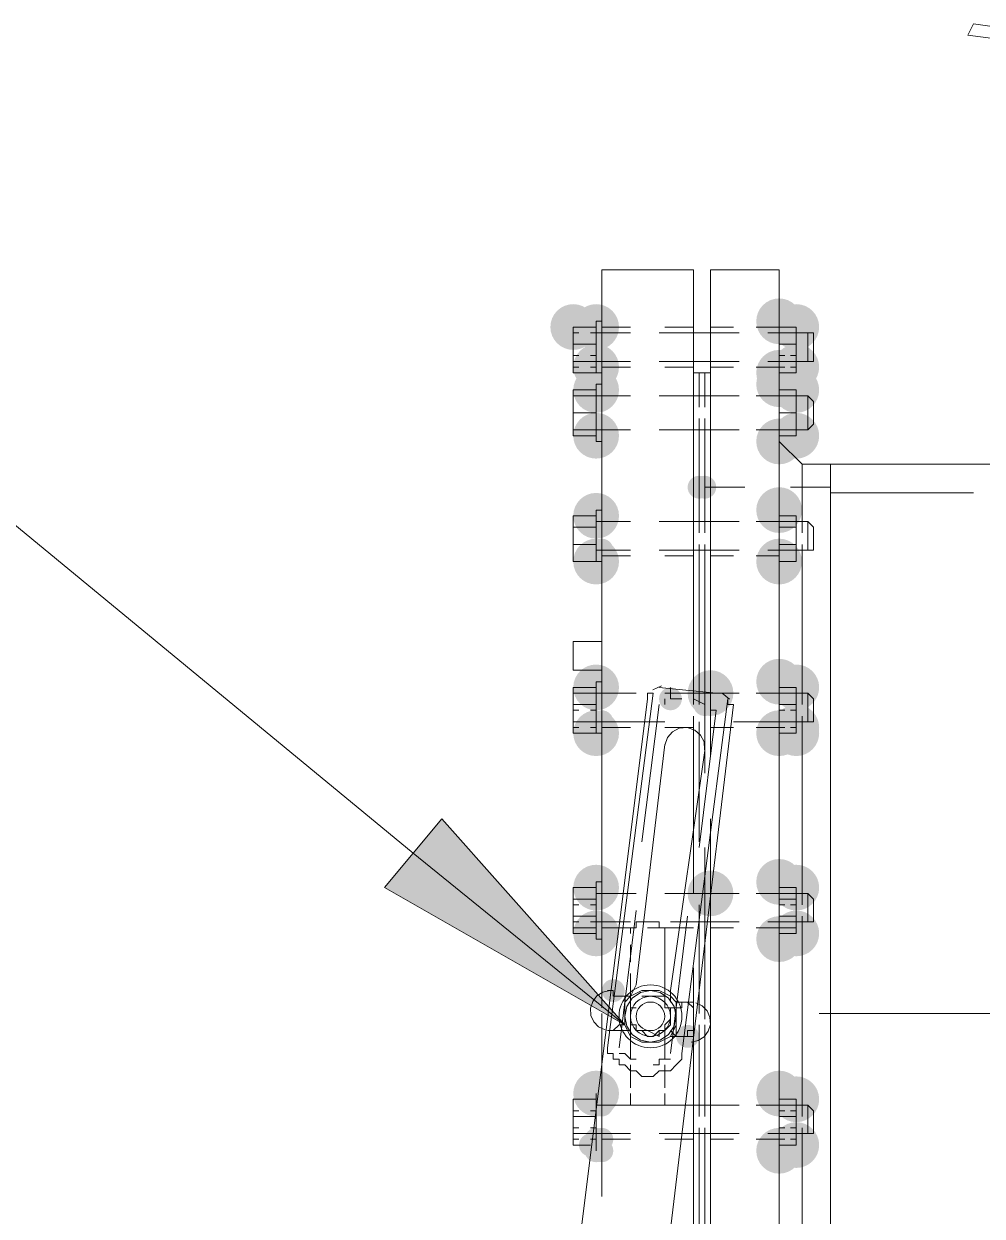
# Model space of a CAD drawing. Header units: millimetres. Extents: x 0 to 62767, y -13570 to 23963.
# Drawn here: x 30246 to 30778, y 1015 to 1677 of the extents above; entities that cross this region are included whole.
import ezdxf

# ---------------------------------------------------------------- set-up
doc = ezdxf.new("R2010")
doc.units = ezdxf.units.MM

msp = doc.modelspace()

# ---------------------------------------------------------------- hatches: boundary and pattern name
h = msp.add_hatch(color=7)
edge = h.paths.add_edge_path()
edge.add_arc((30665.603, 1511.795), 12.705, 0, 360)
h = msp.add_hatch(color=7)
edge = h.paths.add_edge_path()
edge.add_arc((30551.257, 1508.619), 12.705, 0, 360)
h = msp.add_hatch(color=7)
edge = h.paths.add_edge_path()
edge.add_arc((30563.962, 1508.619), 12.705, 0, 360)
h = msp.add_hatch(color=7)
edge = h.paths.add_edge_path()
edge.add_arc((30675.132, 1508.619), 12.705, 0, 360)
h = msp.add_hatch(color=7)
edge = h.paths.add_edge_path()
edge.add_arc((30675.132, 1508.619), 12.705, 0, 360)
h = msp.add_hatch(color=7)
edge = h.paths.add_edge_path()
edge.add_arc((30563.962, 1505.443), 6.353, 0, 360)
h = msp.add_hatch(color=7)
edge = h.paths.add_edge_path()
edge.add_arc((30567.139, 1505.443), 6.353, 0, 360)
h = msp.add_hatch(color=7)
edge = h.paths.add_edge_path()
edge.add_arc((30563.962, 1486.385), 12.705, 0, 360)
h = msp.add_hatch(color=7)
edge = h.paths.add_edge_path()
edge.add_arc((30675.132, 1486.385), 12.705, 0, 360)
h = msp.add_hatch(color=7)
edge = h.paths.add_edge_path()
edge.add_arc((30675.132, 1486.385), 12.705, 0, 360)
h = msp.add_hatch(color=7)
edge = h.paths.add_edge_path()
edge.add_arc((30563.962, 1489.561), 6.353, 0, 360)
h = msp.add_hatch(color=7)
edge = h.paths.add_edge_path()
edge.add_arc((30567.139, 1489.561), 6.353, 0, 360)
h = msp.add_hatch(color=7)
edge = h.paths.add_edge_path()
edge.add_arc((30665.603, 1483.209), 12.705, 0, 360)
h = msp.add_hatch(color=7)
edge = h.paths.add_edge_path()
edge.add_arc((30563.962, 1473.68), 12.705, 0, 360)
h = msp.add_hatch(color=7)
edge = h.paths.add_edge_path()
edge.add_arc((30563.962, 1473.68), 12.705, 0, 360)
h = msp.add_hatch(color=7)
edge = h.paths.add_edge_path()
edge.add_arc((30665.603, 1476.856), 12.705, 0, 360)
h = msp.add_hatch(color=7)
edge = h.paths.add_edge_path()
edge.add_arc((30675.132, 1473.68), 12.705, 0, 360)
h = msp.add_hatch(color=7)
edge = h.paths.add_edge_path()
edge.add_arc((30563.962, 1470.504), 6.353, 0, 360)
h = msp.add_hatch(color=7)
edge = h.paths.add_edge_path()
edge.add_arc((30567.139, 1470.504), 6.353, 0, 360)
h = msp.add_hatch(color=7)
edge = h.paths.add_edge_path()
edge.add_arc((30563.962, 1448.27), 12.705, 0, 360)
h = msp.add_hatch(color=7)
edge = h.paths.add_edge_path()
edge.add_arc((30563.962, 1451.446), 6.353, 0, 360)
h = msp.add_hatch(color=7)
edge = h.paths.add_edge_path()
edge.add_arc((30567.139, 1451.446), 6.353, 0, 360)
h = msp.add_hatch(color=7)
edge = h.paths.add_edge_path()
edge.add_arc((30665.603, 1445.094), 12.705, 0, 360)
h = msp.add_hatch(color=7)
edge = h.paths.add_edge_path()
edge.add_arc((30675.132, 1448.27), 12.705, 0, 360)
h = msp.add_hatch(color=7)
edge = h.paths.add_edge_path()
edge.add_arc((30675.132, 1448.27), 12.705, 0, 360)
h = msp.add_hatch(color=7)
edge = h.paths.add_edge_path()
edge.add_arc((30621.135, 1419.683), 6.353, 0, 360)
h = msp.add_hatch(color=7)
edge = h.paths.add_edge_path()
edge.add_arc((30624.312, 1419.683), 6.353, 0, 360)
h = msp.add_hatch(color=7)
edge = h.paths.add_edge_path()
edge.add_arc((30665.603, 1406.978), 12.705, 0, 360)
h = msp.add_hatch(color=7)
edge = h.paths.add_edge_path()
edge.add_arc((30563.962, 1403.802), 12.705, 0, 360)
h = msp.add_hatch(color=7)
edge = h.paths.add_edge_path()
edge.add_arc((30563.962, 1400.626), 6.353, 0, 360)
h = msp.add_hatch(color=7)
edge = h.paths.add_edge_path()
edge.add_arc((30567.139, 1400.626), 6.353, 0, 360)
h = msp.add_hatch(color=7)
edge = h.paths.add_edge_path()
edge.add_arc((30563.962, 1378.392), 12.705, 0, 360)
h = msp.add_hatch(color=7)
edge = h.paths.add_edge_path()
edge.add_arc((30563.962, 1384.744), 6.353, 0, 360)
h = msp.add_hatch(color=7)
edge = h.paths.add_edge_path()
edge.add_arc((30567.139, 1384.744), 6.353, 0, 360)
h = msp.add_hatch(color=7)
edge = h.paths.add_edge_path()
edge.add_arc((30665.603, 1378.392), 12.705, 0, 360)
h = msp.add_hatch(color=7)
edge = h.paths.add_edge_path()
edge.add_arc((30665.603, 1311.69), 12.705, 0, 360)
h = msp.add_hatch(color=7)
edge = h.paths.add_edge_path()
edge.add_arc((30563.962, 1308.514), 12.705, 0, 360)
h = msp.add_hatch(color=7)
edge = h.paths.add_edge_path()
edge.add_arc((30627.487, 1305.337), 12.705, 0, 360)
h = msp.add_hatch(color=7)
edge = h.paths.add_edge_path()
edge.add_arc((30675.132, 1308.514), 12.705, 0, 360)
h = msp.add_hatch(color=7)
edge = h.paths.add_edge_path()
edge.add_arc((30675.132, 1308.514), 12.705, 0, 360)
h = msp.add_hatch(color=7)
edge = h.paths.add_edge_path()
edge.add_arc((30563.962, 1305.337), 6.353, 0, 360)
h = msp.add_hatch(color=7)
edge = h.paths.add_edge_path()
edge.add_arc((30567.139, 1305.337), 6.353, 0, 360)
h = msp.add_hatch(color=7)
edge = h.paths.add_edge_path()
edge.add_arc((30605.253, 1302.161), 6.353, 0, 360)
h = msp.add_hatch(color=7)
edge = h.paths.add_edge_path()
edge.add_arc((30624.312, 1298.985), 6.353, 0, 360)
h = msp.add_hatch(color=7)
edge = h.paths.add_edge_path()
edge.add_arc((30675.132, 1286.28), 12.705, 0, 360)
h = msp.add_hatch(color=7)
edge = h.paths.add_edge_path()
edge.add_arc((30563.962, 1283.103), 12.705, 0, 360)
h = msp.add_hatch(color=7)
edge = h.paths.add_edge_path()
edge.add_arc((30563.962, 1289.456), 6.353, 0, 360)
h = msp.add_hatch(color=7)
edge = h.paths.add_edge_path()
edge.add_arc((30563.962, 1286.28), 6.353, 0, 360)
h = msp.add_hatch(color=7)
edge = h.paths.add_edge_path()
edge.add_arc((30567.139, 1289.456), 6.353, 0, 360)
h = msp.add_hatch(color=7)
edge = h.paths.add_edge_path()
edge.add_arc((30665.603, 1283.103), 12.705, 0, 360)
h = msp.add_hatch(color=7)
edge = h.paths.add_edge_path()
edge.add_arc((30675.132, 1283.103), 12.705, 0, 360)
h = msp.add_hatch(color=7)
edge = h.paths.add_edge_path()
edge.add_arc((30563.962, 1283.103), 6.353, 0, 360)
h = msp.add_hatch(color=7)
edge = h.paths.add_edge_path()
edge.add_arc((30675.132, 1283.103), 6.353, 0, 360)
h = msp.add_hatch(color=7)
h.dxf.hatch_style = 2
h.paths.add_polyline_path([(30446.439, 1197.343), (30579.844, 1121.113), (30478.202, 1235.459)])
h = msp.add_hatch(color=7)
edge = h.paths.add_edge_path()
edge.add_arc((30665.603, 1200.52), 12.705, 0, 360)
h = msp.add_hatch(color=7)
edge = h.paths.add_edge_path()
edge.add_arc((30563.962, 1197.343), 12.705, 0, 360)
h = msp.add_hatch(color=7)
edge = h.paths.add_edge_path()
edge.add_arc((30627.487, 1194.167), 12.705, 0, 360)
h = msp.add_hatch(color=7)
edge = h.paths.add_edge_path()
edge.add_arc((30675.132, 1197.343), 12.705, 0, 360)
h = msp.add_hatch(color=7)
edge = h.paths.add_edge_path()
edge.add_arc((30563.962, 1194.167), 6.353, 0, 360)
h = msp.add_hatch(color=7)
edge = h.paths.add_edge_path()
edge.add_arc((30567.139, 1194.167), 6.353, 0, 360)
h = msp.add_hatch(color=7)
edge = h.paths.add_edge_path()
edge.add_arc((30563.962, 1171.933), 12.705, 0, 360)
h = msp.add_hatch(color=7)
edge = h.paths.add_edge_path()
edge.add_arc((30563.962, 1175.11), 6.353, 0, 360)
h = msp.add_hatch(color=7)
edge = h.paths.add_edge_path()
edge.add_arc((30567.139, 1175.11), 6.353, 0, 360)
h = msp.add_hatch(color=7)
edge = h.paths.add_edge_path()
edge.add_arc((30665.603, 1168.757), 12.705, 0, 360)
h = msp.add_hatch(color=7)
edge = h.paths.add_edge_path()
edge.add_arc((30675.132, 1171.933), 12.705, 0, 360)
h = msp.add_hatch(color=7)
edge = h.paths.add_edge_path()
edge.add_arc((30675.132, 1171.933), 12.705, 0, 360)
h = msp.add_hatch(color=7)
edge = h.paths.add_edge_path()
edge.add_arc((30573.491, 1140.171), 6.353, 0, 360)
h = msp.add_hatch(color=7)
edge = h.paths.add_edge_path()
edge.add_arc((30614.782, 1114.76), 6.353, 0, 360)
h = msp.add_hatch(color=7)
edge = h.paths.add_edge_path()
edge.add_arc((30563.962, 1082.998), 12.705, 0, 360)
h = msp.add_hatch(color=7)
edge = h.paths.add_edge_path()
edge.add_arc((30563.962, 1082.998), 12.705, 0, 360)
h = msp.add_hatch(color=7)
edge = h.paths.add_edge_path()
edge.add_arc((30665.603, 1082.998), 12.705, 0, 360)
h = msp.add_hatch(color=7)
edge = h.paths.add_edge_path()
edge.add_arc((30675.132, 1079.821), 12.705, 0, 360)
h = msp.add_hatch(color=7)
edge = h.paths.add_edge_path()
edge.add_arc((30675.132, 1079.821), 12.705, 0, 360)
h = msp.add_hatch(color=7)
edge = h.paths.add_edge_path()
edge.add_arc((30563.962, 1082.998), 6.353, 0, 360)
h = msp.add_hatch(color=7)
edge = h.paths.add_edge_path()
edge.add_arc((30567.139, 1082.998), 6.353, 0, 360)
h = msp.add_hatch(color=7)
edge = h.paths.add_edge_path()
edge.add_arc((30563.962, 1076.645), 6.353, 0, 360)
h = msp.add_hatch(color=7)
edge = h.paths.add_edge_path()
edge.add_arc((30567.139, 1076.645), 6.353, 0, 360)
h = msp.add_hatch(color=7)
edge = h.paths.add_edge_path()
edge.add_arc((30675.132, 1054.411), 12.705, 0, 360)
h = msp.add_hatch(color=7)
edge = h.paths.add_edge_path()
edge.add_arc((30560.787, 1054.411), 6.353, 0, 360)
h = msp.add_hatch(color=7)
edge = h.paths.add_edge_path()
edge.add_arc((30563.962, 1057.587), 6.353, 0, 360)
h = msp.add_hatch(color=7)
edge = h.paths.add_edge_path()
edge.add_arc((30563.962, 1054.411), 6.353, 0, 360)
h = msp.add_hatch(color=7)
edge = h.paths.add_edge_path()
edge.add_arc((30567.139, 1057.587), 6.353, 0, 360)
h = msp.add_hatch(color=7)
edge = h.paths.add_edge_path()
edge.add_arc((30665.603, 1051.235), 12.705, 0, 360)
h = msp.add_hatch(color=7)
edge = h.paths.add_edge_path()
edge.add_arc((30563.962, 1051.235), 6.353, 0, 360)
h = msp.add_hatch(color=7)
edge = h.paths.add_edge_path()
edge.add_arc((30567.139, 1051.235), 6.353, 0, 360)

# ---------------------------------------------------------------- linework, layer by layer
at = {"color": 7, "lineweight": 0}
for points in [[(30770.419, 1670.61), (30795.83, 1667.433), (30919.706, 1645.199), (30919.706, 1651.552), (30795.83, 1673.786), (30773.596, 1676.962)], [(30770.419, 1670.61), (30773.596, 1676.962)], [(30567.139, 1136.995), (30567.139, 1540.382)], [(30567.139, 1540.382), (30617.96, 1540.382)], [(30617.96, 1305.337), (30617.96, 1540.382)], [(30627.487, 1305.337), (30627.487, 1540.382)], [(30627.487, 1540.382), (30665.603, 1540.382)], [(30665.603, 714.549), (30665.603, 1540.382)], [(30563.962, 1483.209), (30563.962, 1511.795)], [(30563.962, 1511.795), (30567.139, 1511.795)], [(30665.603, 1483.209), (30665.603, 1511.795)], [(30563.962, 1483.209), (30551.257, 1483.209), (30551.257, 1489.561), (30551.257, 1499.09), (30551.257, 1508.619), (30563.962, 1508.619), (30551.257, 1508.619)], [(30554.432, 1505.443), (30551.257, 1505.443)], [(30563.962, 1505.443), (30560.787, 1505.443)], [(30563.962, 1508.619), (30563.962, 1505.443), (30563.962, 1502.266), (30563.962, 1499.09)], [(30563.962, 1505.443), (30563.962, 1508.619)], [(30563.962, 1505.443), (30583.019, 1505.443)], [(30563.962, 1505.443), (30563.962, 1502.266), (30563.962, 1499.09), (30563.962, 1495.914), (30563.962, 1492.738), (30563.962, 1489.561), (30563.962, 1486.385)], [(30567.139, 1508.619), (30583.019, 1508.619)], [(30598.9, 1505.443), (30617.96, 1505.443)], [(30602.078, 1508.619), (30617.96, 1508.619)], [(30617.96, 1505.443), (30627.487, 1505.443)], [(30627.487, 1508.619), (30640.194, 1508.619)], [(30627.487, 1505.443), (30643.369, 1505.443)], [(30652.898, 1508.619), (30665.603, 1508.619)], [(30659.251, 1505.443), (30675.132, 1505.443)], [(30665.603, 1508.619), (30675.132, 1508.619)], [(30665.603, 1508.619), (30675.132, 1508.619)], [(30665.603, 1505.443), (30668.78, 1505.443)], [(30665.603, 1505.443), (30668.78, 1505.443)], [(30671.955, 1505.443), (30675.132, 1505.443)], [(30671.955, 1505.443), (30675.132, 1505.443)], [(30675.132, 1508.619), (30675.132, 1505.443)], [(30675.132, 1508.619), (30675.132, 1505.443)], [(30675.132, 1505.443), (30675.132, 1508.619)], [(30675.132, 1505.443), (30675.132, 1502.266), (30675.132, 1499.09)], [(30675.132, 1505.443), (30681.485, 1505.443)], [(30675.132, 1505.443), (30675.132, 1502.266), (30675.132, 1499.09), (30675.132, 1495.914)], [(30675.132, 1495.914), (30675.132, 1505.443)], [(30681.485, 1489.561), (30681.485, 1505.443)], [(30681.485, 1489.561), (30684.66, 1489.561), (30684.66, 1505.443), (30681.485, 1505.443)], [(30563.962, 1499.09), (30551.257, 1499.09)], [(30665.603, 1499.09), (30675.132, 1499.09)], [(30554.432, 1492.738), (30551.257, 1492.738)], [(30563.962, 1492.738), (30560.787, 1492.738)], [(30563.962, 1489.561), (30563.962, 1492.738), (30563.962, 1495.914)], [(30665.603, 1492.738), (30668.78, 1492.738)], [(30671.955, 1492.738), (30675.132, 1492.738)], [(30675.132, 1495.914), (30675.132, 1492.738), (30675.132, 1489.561)], [(30675.132, 1495.914), (30675.132, 1492.738), (30675.132, 1489.561), (30675.132, 1486.385)], [(30675.132, 1486.385), (30675.132, 1495.914)], [(30563.962, 1489.561), (30551.257, 1489.561)], [(30554.432, 1486.385), (30551.257, 1486.385)], [(30563.962, 1486.385), (30560.787, 1486.385)], [(30563.962, 1489.561), (30583.019, 1489.561)], [(30563.962, 1483.209), (30567.139, 1483.209)], [(30567.139, 1486.385), (30583.019, 1486.385)], [(30598.9, 1489.561), (30617.96, 1489.561)], [(30602.078, 1486.385), (30617.96, 1486.385)], [(30617.96, 1489.561), (30627.487, 1489.561)], [(30617.96, 1483.209), (30621.135, 1483.209)], [(30621.135, 1470.504), (30621.135, 1483.209)], [(30621.135, 1483.209), (30624.312, 1483.209)], [(30621.135, 1470.504), (30621.135, 1483.209)], [(30624.312, 1470.504), (30624.312, 1483.209)], [(30624.312, 1483.209), (30627.487, 1483.209)], [(30624.312, 1470.504), (30624.312, 1483.209)], [(30627.487, 1489.561), (30643.369, 1489.561)], [(30627.487, 1486.385), (30640.194, 1486.385)], [(30652.898, 1486.385), (30665.603, 1486.385)], [(30659.251, 1489.561), (30675.132, 1489.561)], [(30665.603, 1489.561), (30668.78, 1489.561)], [(30665.603, 1489.561), (30675.132, 1489.561)], [(30665.603, 1486.385), (30668.78, 1486.385)], [(30665.603, 1483.209), (30675.132, 1483.209)], [(30671.955, 1489.561), (30675.132, 1489.561)], [(30671.955, 1486.385), (30675.132, 1486.385)], [(30675.132, 1489.561), (30681.485, 1489.561)], [(30563.962, 1445.094), (30563.962, 1476.856)], [(30563.962, 1476.856), (30567.139, 1476.856)], [(30665.603, 1445.094), (30665.603, 1476.856)], [(30563.962, 1473.68), (30551.257, 1473.68)], [(30551.257, 1470.504), (30551.257, 1473.68)], [(30554.432, 1470.504), (30551.257, 1470.504)], [(30563.962, 1470.504), (30551.257, 1470.504)], [(30551.257, 1448.27), (30551.257, 1451.446), (30551.257, 1460.975), (30551.257, 1470.504)], [(30563.962, 1470.504), (30560.787, 1470.504)], [(30563.962, 1473.68), (30563.962, 1470.504)], [(30563.962, 1470.504), (30563.962, 1473.68)], [(30563.962, 1470.504), (30583.019, 1470.504)], [(30563.962, 1470.504), (30563.962, 1467.328), (30563.962, 1464.151)], [(30567.139, 1470.504), (30583.019, 1470.504)], [(30598.9, 1470.504), (30617.96, 1470.504)], [(30602.078, 1470.504), (30617.96, 1470.504)], [(30617.96, 1470.504), (30627.487, 1470.504)], [(30621.135, 1464.151), (30621.135, 1470.504)], [(30621.135, 1464.151), (30621.135, 1470.504)], [(30624.312, 1464.151), (30624.312, 1470.504)], [(30624.312, 1464.151), (30624.312, 1470.504)], [(30627.487, 1470.504), (30640.194, 1470.504)], [(30627.487, 1470.504), (30643.369, 1470.504)], [(30652.898, 1470.504), (30665.603, 1470.504)], [(30659.251, 1470.504), (30675.132, 1470.504)], [(30665.603, 1473.68), (30675.132, 1473.68)], [(30665.603, 1470.504), (30668.78, 1470.504)], [(30665.603, 1470.504), (30668.78, 1470.504)], [(30665.603, 1470.504), (30675.132, 1470.504)], [(30671.955, 1470.504), (30675.132, 1470.504)], [(30671.955, 1470.504), (30675.132, 1470.504)], [(30675.132, 1473.68), (30675.132, 1470.504)], [(30675.132, 1473.68), (30675.132, 1470.504)], [(30675.132, 1470.504), (30675.132, 1473.68)], [(30675.132, 1470.504), (30681.485, 1470.504)], [(30675.132, 1470.504), (30675.132, 1467.328), (30675.132, 1464.151)], [(30675.132, 1464.151), (30675.132, 1470.504)], [(30681.485, 1451.446), (30681.485, 1470.504)], [(30684.66, 1467.328), (30681.485, 1470.504)], [(30563.962, 1467.328), (30563.962, 1464.151), (30563.962, 1460.975)], [(30563.962, 1448.27), (30563.962, 1451.446), (30563.962, 1454.623), (30563.962, 1457.799), (30563.962, 1460.975), (30563.962, 1464.151)], [(30675.132, 1467.328), (30675.132, 1464.151), (30675.132, 1460.975)], [(30675.132, 1464.151), (30675.132, 1460.975), (30675.132, 1457.799), (30675.132, 1454.623)], [(30675.132, 1454.623), (30675.132, 1464.151)], [(30684.66, 1454.623), (30684.66, 1467.328)], [(30554.432, 1460.975), (30551.257, 1460.975)], [(30563.962, 1460.975), (30551.257, 1460.975)], [(30563.962, 1460.975), (30560.787, 1460.975)], [(30563.962, 1457.799), (30563.962, 1454.623), (30563.962, 1451.446)], [(30621.135, 1451.446), (30621.135, 1457.799)], [(30621.135, 1451.446), (30621.135, 1457.799)], [(30624.312, 1451.446), (30624.312, 1457.799)], [(30624.312, 1451.446), (30624.312, 1457.799)], [(30665.603, 1460.975), (30668.78, 1460.975)], [(30665.603, 1460.975), (30675.132, 1460.975)], [(30671.955, 1460.975), (30675.132, 1460.975)], [(30675.132, 1457.799), (30675.132, 1454.623), (30675.132, 1451.446), (30675.132, 1448.27)], [(30554.432, 1451.446), (30551.257, 1451.446)], [(30563.962, 1451.446), (30551.257, 1451.446)], [(30563.962, 1451.446), (30560.787, 1451.446)], [(30563.962, 1451.446), (30583.019, 1451.446)], [(30563.962, 1451.446), (30563.962, 1448.27)], [(30567.139, 1451.446), (30583.019, 1451.446)], [(30598.9, 1451.446), (30617.96, 1451.446)], [(30602.078, 1451.446), (30617.96, 1451.446)], [(30617.96, 1451.446), (30627.487, 1451.446)], [(30621.135, 1400.626), (30621.135, 1451.446)], [(30621.135, 1400.626), (30621.135, 1451.446)], [(30624.312, 1400.626), (30624.312, 1451.446)], [(30624.312, 1400.626), (30624.312, 1451.446)], [(30627.487, 1451.446), (30640.194, 1451.446)], [(30627.487, 1451.446), (30643.369, 1451.446)], [(30652.898, 1451.446), (30665.603, 1451.446)], [(30659.251, 1451.446), (30675.132, 1451.446)], [(30665.603, 1451.446), (30668.78, 1451.446)], [(30665.603, 1451.446), (30668.78, 1451.446)], [(30665.603, 1451.446), (30675.132, 1451.446)], [(30671.955, 1451.446), (30675.132, 1451.446)], [(30671.955, 1451.446), (30675.132, 1451.446)], [(30675.132, 1454.623), (30675.132, 1451.446), (30675.132, 1448.27)], [(30675.132, 1448.27), (30675.132, 1454.623)], [(30675.132, 1451.446), (30681.485, 1451.446)], [(30684.66, 1454.623), (30681.485, 1451.446)], [(30563.962, 1448.27), (30551.257, 1448.27)], [(30563.962, 1445.094), (30567.139, 1445.094)], [(30665.603, 1448.27), (30675.132, 1448.27)], [(30694.189, 1432.388), (30678.307, 1432.388), (30665.603, 1445.094)], [(30462.321, 1216.402), (30192.338, 1438.741)], [(30678.307, 1400.626), (30678.307, 1432.388)], [(30875.237, 822.542), (30694.189, 822.542), (30694.189, 1432.388), (30875.237, 1432.388)], [(30694.189, 822.542), (30694.189, 1432.388)], [(30624.312, 1419.683), (30646.546, 1419.683)], [(30671.955, 1419.683), (30694.189, 1419.683)], [(30694.189, 1416.507), (30773.596, 1416.507)], [(30563.962, 1403.802), (30551.257, 1403.802)], [(30551.257, 1397.449), (30551.257, 1403.802)], [(30563.962, 1378.392), (30563.962, 1406.978)], [(30563.962, 1406.978), (30567.139, 1406.978)], [(30563.962, 1403.802), (30563.962, 1400.626), (30563.962, 1397.449)], [(30665.603, 1378.392), (30665.603, 1406.978)], [(30665.603, 1403.802), (30675.132, 1403.802)], [(30675.132, 1403.802), (30675.132, 1400.626)], [(30675.132, 1400.626), (30675.132, 1403.802)], [(30563.962, 1397.449), (30551.257, 1397.449)], [(30551.257, 1378.392), (30551.257, 1387.921), (30551.257, 1397.449)], [(30563.962, 1400.626), (30583.019, 1400.626)], [(30563.962, 1397.449), (30563.962, 1394.273), (30563.962, 1391.097)], [(30567.139, 1400.626), (30583.019, 1400.626)], [(30598.9, 1400.626), (30617.96, 1400.626)], [(30602.078, 1400.626), (30617.96, 1400.626)], [(30617.96, 1400.626), (30627.487, 1400.626)], [(30621.135, 1394.273), (30621.135, 1400.626)], [(30621.135, 1394.273), (30621.135, 1400.626)], [(30624.312, 1394.273), (30624.312, 1400.626)], [(30624.312, 1394.273), (30624.312, 1400.626)], [(30627.487, 1400.626), (30640.194, 1400.626)], [(30627.487, 1400.626), (30643.369, 1400.626)], [(30652.898, 1400.626), (30665.603, 1400.626)], [(30659.251, 1400.626), (30675.132, 1400.626)], [(30665.603, 1400.626), (30668.78, 1400.626)], [(30665.603, 1397.449), (30675.132, 1397.449)], [(30671.955, 1400.626), (30675.132, 1400.626)], [(30675.132, 1400.626), (30681.485, 1400.626)], [(30675.132, 1391.097), (30675.132, 1400.626)], [(30675.132, 1400.626), (30675.132, 1397.449)], [(30675.132, 1397.449), (30675.132, 1394.273), (30675.132, 1391.097)], [(30678.307, 1394.273), (30678.307, 1400.626)], [(30681.485, 1384.744), (30681.485, 1400.626)], [(30684.66, 1397.449), (30681.485, 1400.626)], [(30684.66, 1384.744), (30684.66, 1397.449)], [(30563.962, 1391.097), (30563.962, 1387.921), (30563.962, 1384.744), (30563.962, 1381.568), (30563.962, 1378.392)], [(30675.132, 1391.097), (30675.132, 1387.921), (30675.132, 1384.744)], [(30675.132, 1384.744), (30675.132, 1391.097)], [(30563.962, 1387.921), (30551.257, 1387.921)], [(30563.962, 1384.744), (30583.019, 1384.744)], [(30598.9, 1384.744), (30617.96, 1384.744)], [(30617.96, 1384.744), (30627.487, 1384.744)], [(30621.135, 1384.744), (30621.135, 1387.921)], [(30621.135, 1384.744), (30621.135, 1387.921)], [(30621.135, 1305.337), (30621.135, 1384.744)], [(30621.135, 1305.337), (30621.135, 1384.744)], [(30624.312, 1384.744), (30624.312, 1387.921)], [(30624.312, 1384.744), (30624.312, 1387.921)], [(30624.312, 1305.337), (30624.312, 1384.744)], [(30624.312, 1305.337), (30624.312, 1384.744)], [(30627.487, 1384.744), (30643.369, 1384.744)], [(30659.251, 1384.744), (30675.132, 1384.744)], [(30665.603, 1387.921), (30675.132, 1387.921)], [(30665.603, 1384.744), (30668.78, 1384.744)], [(30671.955, 1384.744), (30675.132, 1384.744)], [(30675.132, 1384.744), (30681.485, 1384.744)], [(30675.132, 1384.744), (30675.132, 1381.568), (30675.132, 1378.392)], [(30675.132, 1384.744), (30675.132, 1378.392)], [(30678.307, 1384.744), (30678.307, 1387.921)], [(30678.307, 1305.337), (30678.307, 1384.744)], [(30684.66, 1384.744), (30681.485, 1384.744)], [(30563.962, 1378.392), (30551.257, 1378.392)], [(30563.962, 1378.392), (30567.139, 1378.392)], [(30567.139, 1381.568), (30583.019, 1381.568)], [(30602.078, 1381.568), (30617.96, 1381.568)], [(30627.487, 1381.568), (30640.194, 1381.568)], [(30652.898, 1381.568), (30665.603, 1381.568)], [(30665.603, 1378.392), (30675.132, 1378.392)], [(30567.139, 1318.042), (30551.257, 1318.042), (30551.257, 1333.924), (30567.139, 1333.924)], [(30563.962, 1283.103), (30563.962, 1311.69)], [(30563.962, 1311.69), (30567.139, 1311.69)], [(30665.603, 1283.103), (30665.603, 1311.69)], [(30563.962, 1308.514), (30551.257, 1308.514)], [(30551.257, 1298.985), (30551.257, 1305.337), (30551.257, 1308.514)], [(30554.432, 1305.337), (30551.257, 1305.337)], [(30563.962, 1305.337), (30551.257, 1305.337)], [(30563.962, 1305.337), (30560.787, 1305.337)], [(30563.962, 1308.514), (30563.962, 1305.337)], [(30563.962, 1308.514), (30563.962, 1305.337)], [(30563.962, 1305.337), (30586.196, 1305.337)], [(30563.962, 1305.337), (30563.962, 1302.161), (30563.962, 1298.985)], [(30567.139, 1305.337), (30583.019, 1305.337)], [(30570.314, 1108.408), (30595.725, 1305.337)], [(30595.725, 1305.337), (30592.548, 1305.337), (30592.548, 1302.161)], [(30600.216, 1309.306), (30595.496, 1307.115)], [(30598.9, 1308.514), (30630.664, 1305.337)], [(30602.078, 1305.337), (30617.96, 1305.337)], [(30605.253, 1308.514), (30605.253, 1305.337), (30605.253, 1302.161)], [(30605.253, 1305.337), (30627.487, 1305.337), (30643.369, 1305.337)], [(30617.96, 1298.985), (30617.96, 1305.337)], [(30621.135, 1298.985), (30621.135, 1305.337)], [(30621.135, 1298.985), (30621.135, 1305.337)], [(30624.312, 1260.869), (30624.312, 1305.337)], [(30624.312, 1260.869), (30624.312, 1305.337)], [(30624.312, 1298.985), (30624.312, 1302.161), (30624.312, 1305.337)], [(30627.487, 1270.398), (30627.487, 1305.337)], [(30627.487, 1305.337), (30640.194, 1305.337)], [(30637.953, 1302.019), (30633.886, 1305.265)], [(30652.898, 1305.337), (30665.603, 1305.337)], [(30659.251, 1305.337), (30675.132, 1305.337)], [(30665.603, 1308.514), (30675.132, 1308.514)], [(30665.603, 1305.337), (30668.78, 1305.337)], [(30665.603, 1305.337), (30668.78, 1305.337)], [(30665.603, 1305.337), (30675.132, 1305.337)], [(30671.955, 1305.337), (30675.132, 1305.337)], [(30671.955, 1305.337), (30675.132, 1305.337)], [(30675.132, 1308.514), (30675.132, 1305.337)], [(30675.132, 1302.161), (30675.132, 1308.514)], [(30675.132, 1308.514), (30675.132, 1305.337)], [(30675.132, 1305.337), (30681.485, 1305.337)], [(30675.132, 1305.337), (30675.132, 1302.161)], [(30678.307, 1298.985), (30678.307, 1305.337)], [(30681.485, 1289.456), (30681.485, 1305.337)], [(30684.66, 1302.161), (30681.485, 1305.337)], [(30551.257, 971.827), (30592.548, 1302.161)], [(30563.962, 1298.985), (30551.257, 1298.985)], [(30551.257, 1283.103), (30551.257, 1289.456), (30551.257, 1298.985)], [(30563.962, 1302.161), (30563.962, 1298.985)], [(30563.962, 1298.985), (30563.962, 1295.809), (30563.962, 1292.632)], [(30583.019, 822.542), (30640.194, 1298.985)], [(30598.9, 1298.985), (30589.373, 1222.754)], [(30602.078, 1298.985), (30602.078, 1302.161)], [(30605.253, 1302.161), (30611.605, 1302.161)], [(30637.016, 1302.161), (30611.605, 1105.231)], [(30617.96, 1302.161), (30624.312, 1298.985)], [(30627.487, 1298.985), (30627.487, 1295.809), (30630.664, 1295.809)], [(30640.194, 1298.985), (30637.016, 1298.985), (30637.016, 1302.161)], [(30665.603, 1298.985), (30675.132, 1298.985)], [(30675.132, 1302.161), (30675.132, 1298.985)], [(30675.132, 1292.632), (30675.132, 1302.161)], [(30675.132, 1302.161), (30675.132, 1298.985)], [(30675.132, 1298.985), (30675.132, 1295.809), (30675.132, 1292.632)], [(30684.66, 1289.456), (30684.66, 1302.161)], [(30554.432, 1295.809), (30551.257, 1295.809)], [(30563.962, 1295.809), (30560.787, 1295.809)], [(30563.962, 1286.28), (30563.962, 1289.456), (30563.962, 1292.632)], [(30563.962, 1292.632), (30563.962, 1289.456), (30563.962, 1286.28), (30563.962, 1283.103)], [(30617.96, 1283.103), (30617.96, 1292.632)], [(30621.135, 1219.578), (30630.664, 1295.809)], [(30665.603, 1295.809), (30668.78, 1295.809)], [(30671.955, 1295.809), (30675.132, 1295.809)], [(30675.132, 1292.632), (30675.132, 1289.456), (30675.132, 1286.28)], [(30675.132, 1292.632), (30675.132, 1289.456), (30675.132, 1286.28)], [(30675.132, 1286.28), (30675.132, 1292.632)], [(30678.307, 1289.456), (30678.307, 1292.632)], [(30563.962, 1289.456), (30551.257, 1289.456)], [(30554.432, 1286.28), (30551.257, 1286.28)], [(30563.962, 1286.28), (30560.787, 1286.28)], [(30563.962, 1289.456), (30602.078, 1289.456)], [(30563.962, 1286.28), (30563.962, 1283.103)], [(30567.139, 1286.28), (30583.019, 1286.28)], [(30602.078, 1286.28), (30617.96, 1286.28)], [(30624.232, 1273.836), (30623.881, 1278.237), (30621.937, 1282.03), (30618.713, 1284.816), (30614.521, 1286.2), (30610.12, 1285.849), (30606.328, 1283.905), (30603.541, 1280.68), (30602.157, 1276.488)], [(30621.135, 1279.927), (30621.135, 1289.456)], [(30621.135, 1279.927), (30621.135, 1289.456)], [(30627.487, 1286.28), (30640.194, 1286.28)], [(30640.194, 1289.456), (30675.132, 1289.456)], [(30652.898, 1286.28), (30665.603, 1286.28)], [(30665.603, 1289.456), (30668.78, 1289.456)], [(30665.603, 1289.456), (30675.132, 1289.456)], [(30665.603, 1286.28), (30668.78, 1286.28)], [(30671.955, 1289.456), (30675.132, 1289.456)], [(30671.955, 1286.28), (30675.132, 1286.28)], [(30675.132, 1289.456), (30681.485, 1289.456)], [(30675.132, 1286.28), (30675.132, 1283.103)], [(30675.132, 1286.28), (30675.132, 1283.103)], [(30678.307, 1194.167), (30678.307, 1289.456)], [(30684.66, 1289.456), (30681.485, 1289.456)], [(30563.962, 1283.103), (30551.257, 1283.103)], [(30563.962, 1283.103), (30567.139, 1283.103)], [(30617.96, 1235.459), (30617.96, 1283.103)], [(30621.135, 1257.693), (30621.135, 1279.927)], [(30621.135, 1257.693), (30621.135, 1279.927)], [(30665.603, 1283.103), (30675.132, 1283.103)], [(30586.196, 1143.347), (30602.078, 1276.75)], [(30624.312, 1273.574), (30605.253, 1140.171)], [(30621.135, 1222.754), (30621.135, 1257.693)], [(30621.135, 1222.754), (30621.135, 1257.693)], [(30617.96, 1194.167), (30617.96, 1235.459)], [(30627.487, 1200.52), (30627.487, 1235.459)], [(30624.312, 1175.11), (30624.312, 1219.578)], [(30624.312, 1175.11), (30624.312, 1219.578)], [(30462.321, 1216.402), (30579.844, 1121.113)], [(30563.962, 1168.757), (30563.962, 1200.52)], [(30563.962, 1200.52), (30567.139, 1200.52)], [(30627.487, 714.549), (30627.487, 1200.52)], [(30665.603, 1168.757), (30665.603, 1200.52)], [(30554.432, 1197.343), (30551.257, 1197.343)], [(30563.962, 1197.343), (30551.257, 1197.343)], [(30551.257, 1181.462), (30551.257, 1190.991), (30551.257, 1197.343)], [(30563.962, 1197.343), (30560.787, 1197.343)], [(30563.962, 1190.991), (30563.962, 1194.167), (30563.962, 1197.343)], [(30563.962, 1194.167), (30563.962, 1197.343)], [(30563.962, 1194.167), (30586.196, 1194.167)], [(30563.962, 1194.167), (30563.962, 1190.991)], [(30567.139, 1194.167), (30583.019, 1194.167)], [(30602.078, 1194.167), (30617.96, 1194.167)], [(30605.253, 1194.167), (30627.487, 1194.167), (30643.369, 1194.167)], [(30627.487, 1194.167), (30640.194, 1194.167)], [(30652.898, 1194.167), (30665.603, 1194.167)], [(30659.251, 1194.167), (30675.132, 1194.167)], [(30665.603, 1197.343), (30668.78, 1197.343)], [(30665.603, 1197.343), (30675.132, 1197.343)], [(30665.603, 1194.167), (30668.78, 1194.167)], [(30671.955, 1197.343), (30675.132, 1197.343)], [(30671.955, 1194.167), (30675.132, 1194.167)], [(30675.132, 1197.343), (30675.132, 1194.167), (30675.132, 1190.991), (30675.132, 1187.815)], [(30675.132, 1197.343), (30675.132, 1194.167)], [(30675.132, 1194.167), (30675.132, 1197.343)], [(30675.132, 1194.167), (30681.485, 1194.167)], [(30675.132, 1187.815), (30675.132, 1194.167)], [(30675.132, 1194.167), (30675.132, 1190.991)], [(30678.307, 1187.815), (30678.307, 1194.167)], [(30681.485, 1178.286), (30681.485, 1194.167)], [(30684.66, 1190.991), (30681.485, 1194.167)], [(30563.962, 1190.991), (30551.257, 1190.991)], [(30554.432, 1187.815), (30551.257, 1187.815)], [(30563.962, 1187.815), (30560.787, 1187.815)], [(30563.962, 1190.991), (30563.962, 1187.815)], [(30563.962, 1190.991), (30563.962, 1187.815), (30563.962, 1184.638), (30563.962, 1181.462)], [(30621.135, 1149.7), (30621.135, 1187.815)], [(30621.135, 1149.7), (30621.135, 1187.815)], [(30665.603, 1190.991), (30675.132, 1190.991)], [(30665.603, 1187.815), (30668.78, 1187.815)], [(30671.955, 1187.815), (30675.132, 1187.815)], [(30675.132, 1190.991), (30675.132, 1187.815)], [(30675.132, 1178.286), (30675.132, 1187.815)], [(30675.132, 1187.815), (30675.132, 1184.638), (30675.132, 1181.462)], [(30684.66, 1178.286), (30684.66, 1190.991)], [(30563.962, 1181.462), (30551.257, 1181.462)], [(30551.257, 1171.933), (30551.257, 1175.11), (30551.257, 1181.462)], [(30563.962, 1184.638), (30563.962, 1181.462), (30563.962, 1178.286)], [(30563.962, 1181.462), (30563.962, 1178.286)], [(30586.196, 1184.638), (30576.666, 1108.408)], [(30605.253, 1105.231), (30614.782, 1181.462)], [(30665.603, 1181.462), (30675.132, 1181.462)], [(30675.132, 1184.638), (30675.132, 1181.462), (30675.132, 1178.286)], [(30675.132, 1181.462), (30675.132, 1178.286)], [(30678.307, 1178.286), (30678.307, 1181.462)], [(30554.432, 1178.286), (30551.257, 1178.286)], [(30563.962, 1175.11), (30551.257, 1175.11)], [(30563.962, 1171.933), (30551.257, 1171.933)], [(30563.962, 1178.286), (30560.787, 1178.286)], [(30563.962, 1178.286), (30583.019, 1178.286)], [(30563.962, 1171.933), (30563.962, 1175.11), (30563.962, 1178.286)], [(30567.139, 1175.11), (30583.019, 1175.11)], [(30589.373, 1178.286), (30586.196, 1178.286), (30586.196, 1175.11), (30583.019, 1175.11), (30586.196, 1175.11)], [(30583.019, 1171.933), (30583.019, 1175.11)], [(30589.373, 1178.286), (30592.548, 1178.286), (30595.725, 1178.286), (30598.9, 1178.286), (30598.9, 1175.11), (30602.078, 1175.11)], [(30602.078, 1175.11), (30598.9, 1175.11), (30595.725, 1175.11), (30592.548, 1175.11)], [(30602.078, 1175.11), (30617.96, 1175.11)], [(30602.078, 1143.347), (30602.078, 1146.523), (30602.078, 1159.228), (30602.078, 1175.11)], [(30605.253, 1178.286), (30624.312, 1178.286)], [(30624.312, 1178.286), (30627.487, 1178.286)], [(30624.312, 1130.642), (30624.312, 1175.11)], [(30624.312, 1130.642), (30624.312, 1175.11)], [(30627.487, 1178.286), (30643.369, 1178.286)], [(30627.487, 1175.11), (30640.194, 1175.11)], [(30652.898, 1175.11), (30665.603, 1175.11)], [(30659.251, 1178.286), (30675.132, 1178.286)], [(30665.603, 1178.286), (30668.78, 1178.286)], [(30665.603, 1178.286), (30668.78, 1178.286)], [(30665.603, 1175.11), (30675.132, 1175.11)], [(30665.603, 1171.933), (30675.132, 1171.933)], [(30671.955, 1178.286), (30675.132, 1178.286)], [(30671.955, 1178.286), (30675.132, 1178.286)], [(30675.132, 1178.286), (30681.485, 1178.286)], [(30675.132, 1178.286), (30675.132, 1175.11), (30675.132, 1171.933)], [(30675.132, 1171.933), (30675.132, 1178.286)], [(30678.307, 1076.645), (30678.307, 1178.286)], [(30684.66, 1178.286), (30681.485, 1178.286)], [(30563.962, 1168.757), (30567.139, 1168.757)], [(30583.019, 1156.052), (30583.019, 1159.228), (30583.019, 1165.581)], [(30617.96, 1114.76), (30617.96, 1152.876)], [(30583.019, 1133.818), (30583.019, 1146.523), (30583.019, 1149.7)], [(30621.135, 1133.818), (30621.135, 1149.7)], [(30621.135, 1133.818), (30621.135, 1149.7)], [(30571.555, 1140.165), (30567.659, 1139.331), (30564.395, 1137.254), (30562.038, 1134.185), (30560.864, 1130.378), (30561.104, 1126.401), (30562.668, 1122.862), (30565.349, 1120.071), (30568.937, 1118.339)], [(30570.314, 1140.171), (30573.491, 1140.171)], [(30573.491, 1140.171), (30573.491, 1136.995), (30576.666, 1136.995), (30579.844, 1136.995), (30579.844, 1133.818)], [(30583.019, 1136.995), (30586.196, 1143.347)], [(30583.019, 1136.995), (30589.373, 1140.171), (30592.548, 1140.171)], [(30594.136, 1140.171), (30588.666, 1139.083), (30584.029, 1135.984)], [(30592.548, 1140.171), (30598.9, 1140.171), (30605.253, 1136.995)], [(30604.243, 1135.984), (30599.605, 1139.083), (30594.136, 1140.171)], [(30602.078, 1130.642), (30602.078, 1143.347)], [(30605.253, 1140.171), (30605.253, 1133.818)], [(30567.139, 1130.642), (30567.139, 1136.995)], [(30576.666, 1136.995), (30579.844, 1136.995), (30583.019, 1136.995)], [(30584.029, 1135.984), (30580.93, 1131.347), (30579.842, 1125.877)], [(30579.844, 1127.465), (30579.844, 1133.818), (30583.019, 1136.995)], [(30583.019, 1127.465), (30583.019, 1133.818)], [(30589.373, 1136.995), (30595.725, 1136.995)], [(30595.725, 1136.995), (30602.078, 1136.995)], [(30608.43, 1125.877), (30607.342, 1131.347), (30604.243, 1135.984)], [(30608.43, 1127.465), (30608.43, 1133.818), (30605.253, 1136.995)], [(30617.96, 1127.465), (30617.96, 1130.642), (30614.782, 1133.818), (30611.605, 1133.818), (30608.43, 1133.818), (30608.43, 1130.642), (30605.253, 1130.642)], [(30617.96, 1133.818), (30614.782, 1133.818), (30611.605, 1133.818), (30611.605, 1130.642), (30608.43, 1130.642)], [(30608.43, 1133.818), (30611.605, 1133.818)], [(30611.605, 1133.818), (30614.782, 1133.818), (30617.96, 1133.818)], [(30616.715, 1111.59), (30620.611, 1112.423), (30623.876, 1114.501), (30626.233, 1117.569), (30627.408, 1121.376), (30627.168, 1125.353), (30625.604, 1128.892), (30622.924, 1131.683), (30619.336, 1133.415)], [(30621.135, 1127.465), (30621.135, 1133.818)], [(30621.135, 1127.465), (30621.135, 1133.818)], [(30567.139, 1121.113), (30567.139, 1127.465)], [(30579.842, 1125.877), (30580.93, 1120.408), (30584.029, 1115.77)], [(30579.844, 1121.113), (30579.844, 1127.465)], [(30592.548, 1114.76), (30589.373, 1117.936), (30586.196, 1117.936), (30586.196, 1121.113), (30583.019, 1121.113), (30583.019, 1124.289), (30583.019, 1127.465), (30583.019, 1130.642), (30586.196, 1130.642)], [(30583.019, 1127.465), (30583.019, 1124.289), (30583.019, 1121.113), (30586.196, 1121.113), (30586.196, 1117.936)], [(30592.548, 1114.76), (30595.725, 1114.76), (30598.9, 1117.936), (30602.078, 1117.936), (30602.078, 1121.113), (30605.253, 1124.289), (30605.253, 1127.465), (30605.253, 1130.642), (30602.078, 1130.642)], [(30604.242, 1115.77), (30607.34, 1120.406), (30608.429, 1125.876)], [(30605.253, 1130.642), (30605.253, 1124.289)], [(30605.253, 1114.76), (30608.43, 1121.113), (30608.43, 1127.465)], [(30617.96, 1117.936), (30617.96, 1121.113), (30617.96, 1124.289), (30617.96, 1127.465)], [(30624.312, 1124.289), (30624.312, 1130.642)], [(30624.312, 1124.289), (30624.312, 1130.642)], [(32317.269, 1127.465), (30687.837, 1127.465)], [(30567.139, 1102.055), (30567.139, 1121.113)], [(30579.844, 1124.289), (30579.844, 1121.113), (30576.666, 1121.113), (30573.491, 1117.936), (30570.314, 1117.936)], [(30579.844, 1121.113), (30583.019, 1114.76)], [(30583.019, 1105.231), (30583.019, 1121.113)], [(30598.9, 1114.76), (30598.9, 1117.936), (30602.078, 1117.936), (30605.253, 1121.113), (30605.253, 1124.289)], [(30608.43, 1121.113), (30608.43, 1117.936), (30608.43, 1114.76), (30611.605, 1114.76), (30614.782, 1114.76)], [(30621.135, 1114.76), (30621.135, 1121.113)], [(30621.135, 1114.76), (30621.135, 1121.113)], [(30624.312, 1117.936), (30624.312, 1121.113)], [(30624.312, 1117.936), (30624.312, 1121.113)], [(30570.314, 1117.936), (30573.491, 1117.936), (30576.666, 1117.936)], [(30576.666, 1117.936), (30583.019, 1117.936)], [(30589.373, 1111.584), (30583.019, 1114.76)], [(30584.028, 1115.771), (30588.665, 1112.673), (30594.134, 1111.584)], [(30586.196, 1117.936), (30592.548, 1117.936)], [(30592.548, 1117.936), (30598.9, 1114.76)], [(30594.134, 1111.584), (30599.604, 1112.671), (30604.242, 1115.769)], [(30598.9, 1111.584), (30605.253, 1114.76)], [(30602.078, 1102.055), (30602.078, 1105.231), (30602.078, 1117.936)], [(30617.96, 1117.936), (30614.782, 1117.936), (30614.782, 1114.76), (30611.605, 1114.76), (30608.43, 1114.76), (30605.253, 1117.936)], [(30605.253, 1114.76), (30611.605, 1114.76)], [(30617.96, 1114.76), (30614.782, 1114.76)], [(30617.96, 714.549), (30617.96, 1114.76)], [(30621.135, 1076.645), (30621.135, 1114.76)], [(30621.135, 1076.645), (30621.135, 1114.76)], [(30624.312, 1076.645), (30624.312, 1117.936)], [(30624.312, 1076.645), (30624.312, 1117.936)], [(30611.605, 1105.231), (30611.605, 1102.055), (30608.43, 1098.879), (30605.253, 1095.703), (30602.078, 1095.703), (30598.9, 1095.703), (30595.725, 1092.526), (30592.548, 1092.526), (30589.373, 1092.526), (30586.196, 1095.703), (30583.019, 1095.703), (30579.844, 1098.879), (30576.666, 1098.879), (30576.666, 1102.055), (30573.491, 1102.055), (30573.491, 1105.231), (30570.314, 1105.231), (30570.314, 1108.408)], [(30589.373, 1111.584), (30592.548, 1111.584)], [(30592.548, 1111.584), (30598.9, 1111.584)], [(30567.139, 1025.824), (30567.139, 1102.055)], [(30586.196, 1102.055), (30583.019, 1102.055), (30579.844, 1105.231), (30576.666, 1105.231)], [(30583.019, 1102.055), (30583.019, 1105.231)], [(30595.725, 1098.879), (30598.9, 1098.879), (30598.9, 1102.055), (30602.078, 1102.055), (30605.253, 1102.055)], [(30583.019, 1086.174), (30583.019, 1092.526), (30583.019, 1098.879)], [(30602.078, 1092.526), (30602.078, 1098.879)], [(30602.078, 1086.174), (30602.078, 1092.526)], [(30551.257, 1054.411), (30551.257, 1060.764), (30551.257, 1070.293), (30551.257, 1079.821)], [(30563.962, 1073.469), (30563.962, 1082.998)], [(30563.962, 1073.469), (30563.962, 1076.645), (30563.962, 1079.821)], [(30563.962, 1079.821), (30563.962, 1076.645)], [(30583.019, 1076.645), (30583.019, 1082.998)], [(30602.078, 1076.645), (30602.078, 1082.998)], [(30665.603, 1051.235), (30665.603, 1082.998)], [(30675.132, 1079.821), (30675.132, 1076.645), (30675.132, 1073.469)], [(30675.132, 1079.821), (30675.132, 1076.645), (30675.132, 1073.469)], [(30675.132, 1073.469), (30675.132, 1079.821)], [(30554.432, 1073.469), (30551.257, 1073.469)], [(30563.962, 1073.469), (30560.787, 1073.469)], [(30563.962, 1076.645), (30583.019, 1076.645)], [(30563.962, 1076.645), (30563.962, 1073.469)], [(30563.962, 1070.293), (30563.962, 1073.469)], [(30567.139, 1076.645), (30583.019, 1076.645)], [(30592.548, 1076.645), (30589.373, 1076.645), (30586.196, 1076.645), (30583.019, 1076.645), (30586.196, 1076.645)], [(30592.548, 1076.645), (30595.725, 1076.645), (30598.9, 1076.645), (30602.078, 1076.645), (30598.9, 1076.645)], [(30598.9, 1076.645), (30617.96, 1076.645)], [(30602.078, 1076.645), (30617.96, 1076.645)], [(30617.96, 1076.645), (30627.487, 1076.645)], [(30621.135, 1070.293), (30621.135, 1076.645)], [(30621.135, 1070.293), (30621.135, 1076.645)], [(30624.312, 1070.293), (30624.312, 1076.645)], [(30624.312, 1070.293), (30624.312, 1076.645)], [(30627.487, 1076.645), (30640.194, 1076.645)], [(30627.487, 1076.645), (30643.369, 1076.645)], [(30652.898, 1076.645), (30665.603, 1076.645)], [(30659.251, 1076.645), (30675.132, 1076.645)], [(30665.603, 1076.645), (30668.78, 1076.645)], [(30665.603, 1073.469), (30668.78, 1073.469)], [(30671.955, 1076.645), (30675.132, 1076.645)], [(30671.955, 1073.469), (30675.132, 1073.469)], [(30675.132, 1076.645), (30681.485, 1076.645)], [(30675.132, 1067.116), (30675.132, 1073.469)], [(30675.132, 1073.469), (30675.132, 1070.293)], [(30678.307, 1070.293), (30678.307, 1076.645)], [(30681.485, 1060.764), (30681.485, 1076.645)], [(30684.66, 1073.469), (30681.485, 1076.645)], [(30684.66, 1060.764), (30684.66, 1073.469)], [(30563.962, 1070.293), (30551.257, 1070.293)], [(30563.962, 1063.94), (30563.962, 1067.116), (30563.962, 1070.293)], [(30563.962, 1067.116), (30563.962, 1063.94), (30563.962, 1060.764)], [(30665.603, 1070.293), (30675.132, 1070.293)], [(30675.132, 1070.293), (30675.132, 1067.116), (30675.132, 1063.94)], [(30675.132, 1070.293), (30675.132, 1067.116)], [(30675.132, 1057.587), (30675.132, 1067.116)], [(30675.132, 1067.116), (30675.132, 1063.94), (30675.132, 1060.764)], [(30554.432, 1063.94), (30551.257, 1063.94)], [(30560.787, 1060.764), (30551.257, 1060.764)], [(30563.962, 1063.94), (30560.787, 1063.94)], [(30560.787, 1060.764), (30563.962, 1060.764)], [(30563.962, 1060.764), (30583.019, 1060.764)], [(30563.962, 1060.764), (30563.962, 1057.587)], [(30563.962, 1051.235), (30563.962, 1060.764)], [(30598.9, 1060.764), (30617.96, 1060.764)], [(30617.96, 1060.764), (30627.487, 1060.764)], [(30621.135, 1060.764), (30621.135, 1063.94)], [(30621.135, 1060.764), (30621.135, 1063.94)], [(30621.135, 962.299), (30621.135, 1060.764)], [(30621.135, 962.299), (30621.135, 1060.764)], [(30624.312, 1060.764), (30624.312, 1063.94)], [(30624.312, 1060.764), (30624.312, 1063.94)], [(30624.312, 962.299), (30624.312, 1060.764)], [(30624.312, 962.299), (30624.312, 1060.764)], [(30627.487, 1060.764), (30643.369, 1060.764)], [(30659.251, 1060.764), (30675.132, 1060.764)], [(30665.603, 1063.94), (30668.78, 1063.94)], [(30665.603, 1060.764), (30668.78, 1060.764)], [(30665.603, 1060.764), (30675.132, 1060.764)], [(30671.955, 1063.94), (30675.132, 1063.94)], [(30671.955, 1060.764), (30675.132, 1060.764)], [(30675.132, 1060.764), (30675.132, 1057.587), (30675.132, 1054.411)], [(30675.132, 1060.764), (30681.485, 1060.764)], [(30675.132, 1060.764), (30675.132, 1057.587)], [(30678.307, 1060.764), (30678.307, 1063.94)], [(30678.307, 962.299), (30678.307, 1060.764)], [(30684.66, 1060.764), (30681.485, 1060.764)], [(30554.432, 1057.587), (30551.257, 1057.587)], [(30560.787, 1054.411), (30551.257, 1054.411)], [(30563.962, 1057.587), (30560.787, 1057.587)], [(30563.962, 1057.587), (30563.962, 1054.411)], [(30567.139, 1057.587), (30583.019, 1057.587)], [(30602.078, 1057.587), (30617.96, 1057.587)], [(30627.487, 1057.587), (30640.194, 1057.587)], [(30652.898, 1057.587), (30665.603, 1057.587)], [(30665.603, 1057.587), (30668.78, 1057.587)], [(30665.603, 1054.411), (30675.132, 1054.411)], [(30671.955, 1057.587), (30675.132, 1057.587)], [(30675.132, 1057.587), (30675.132, 1054.411)], [(30675.132, 1054.411), (30675.132, 1057.587)]]:
    msp.add_lwpolyline(points, dxfattribs=at)
for points in [[(30563.962, 1483.209), (30563.962, 1486.385)], [(30675.132, 1486.385), (30675.132, 1483.209)], [(30446.439, 1197.343), (30579.844, 1121.113), (30478.202, 1235.459)], [(30551.257, 1079.821), (30563.962, 1079.821)], [(30675.132, 1079.821), (30665.603, 1079.821)]]:
    msp.add_lwpolyline(points, close=True, dxfattribs=at)
for radius in [17.47, 11.118, 7.941]:
    msp.add_circle((30594.136, 1125.877), radius, dxfattribs=at)

doc.saveas('drawing.dxf')
